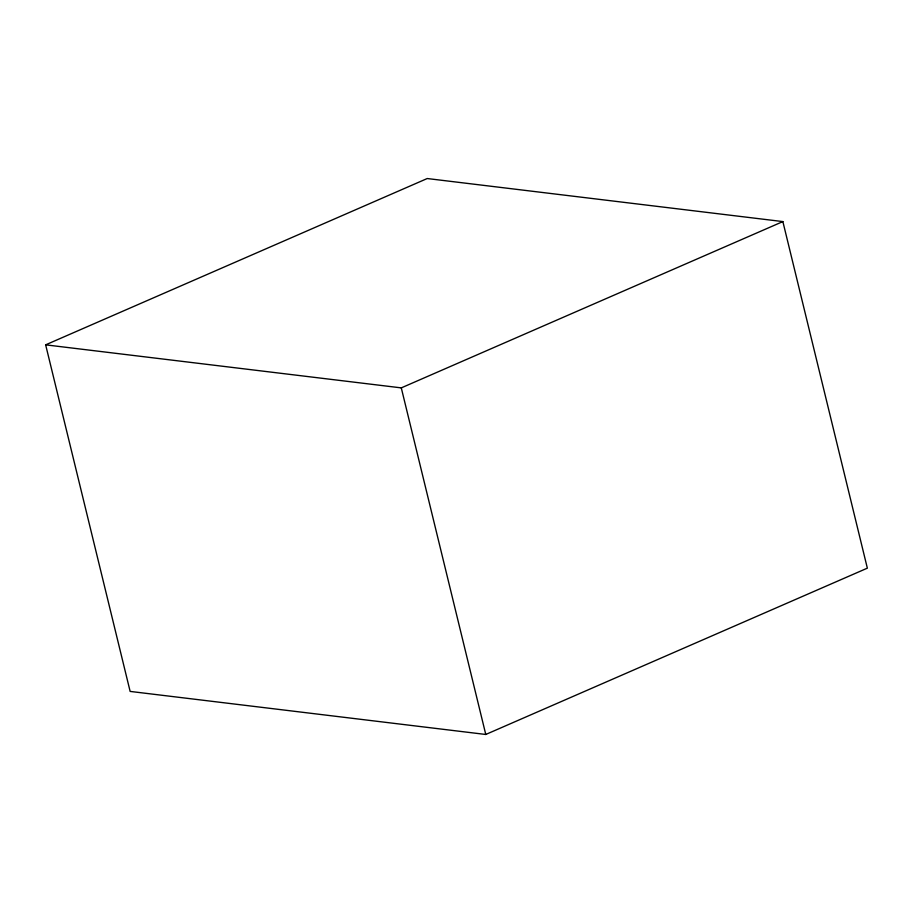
<?xml version="1.0" encoding="UTF-8"?>
<svg xmlns="http://www.w3.org/2000/svg" width="913" height="913" viewBox="0 0 913 913"><rect width="100%" height="100%" fill="white"/><g stroke="black" fill="none" stroke-linecap="round" stroke-linejoin="round"><path stroke-width="1.37" d="M45.65 344.84L427.227 178.537L782.863 221.585L867.35 568.16L485.773 734.463L130.137 691.415L45.65 344.84L401.286 387.877L782.863 221.585M401.286 387.877L485.773 734.463"/></g></svg>
